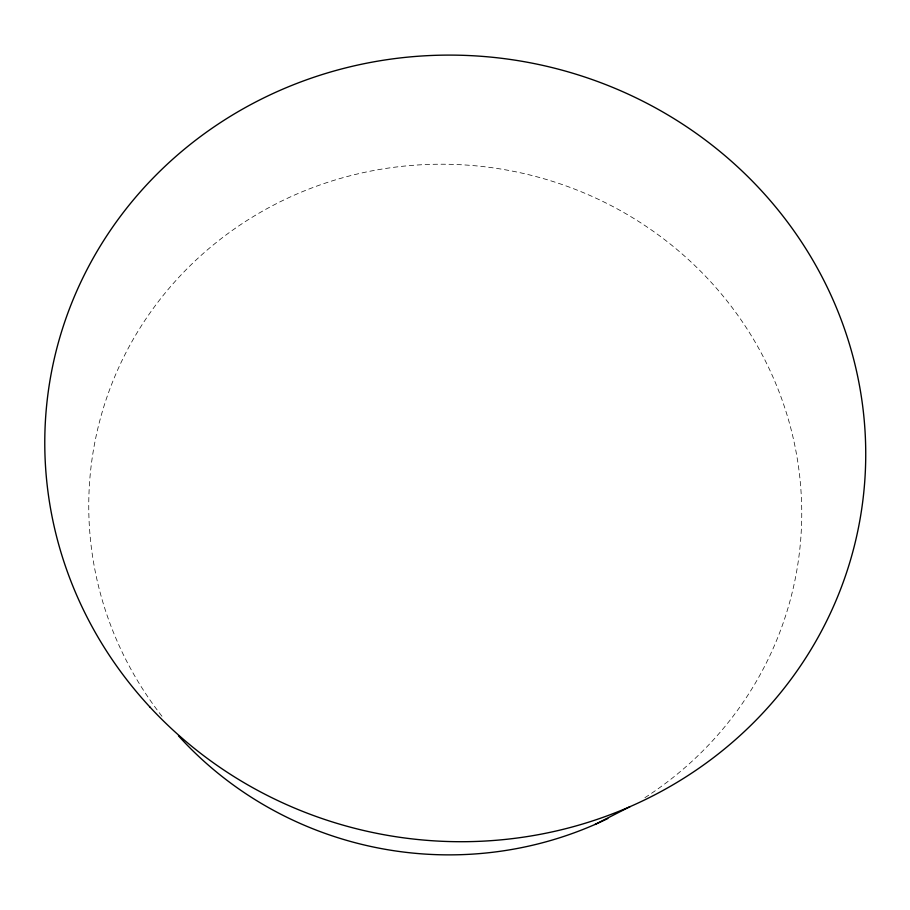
<?xml version="1.0" encoding="UTF-8"?>
<svg xmlns="http://www.w3.org/2000/svg" width="910" height="910" viewBox="0 0 910 910"><rect width="100%" height="100%" fill="white"/><g stroke="black" fill="none" stroke-linecap="round" stroke-linejoin="round"><path stroke-width="0.68" stroke-dasharray="4.55 3.41" d="M161.969 716.25A356.8 345.015 9.3 0 1 234.655 228.74A356.8 345.015 9.3 0 1 737.145 314.337A356.8 345.015 9.3 0 1 643.893 798.332"/><path stroke-width="1.36" d="M594.958 824.483L630.186 806.59M607.88 818.511A356.8 345.015 9.3 0 1 178.44 735.792M150.025 707.15A410.945 392.824 9.3 0 0 845.561 575.564A410.945 392.824 9.3 0 0 370.188 62.506A410.945 392.824 9.3 0 0 150.025 707.15"/></g></svg>
